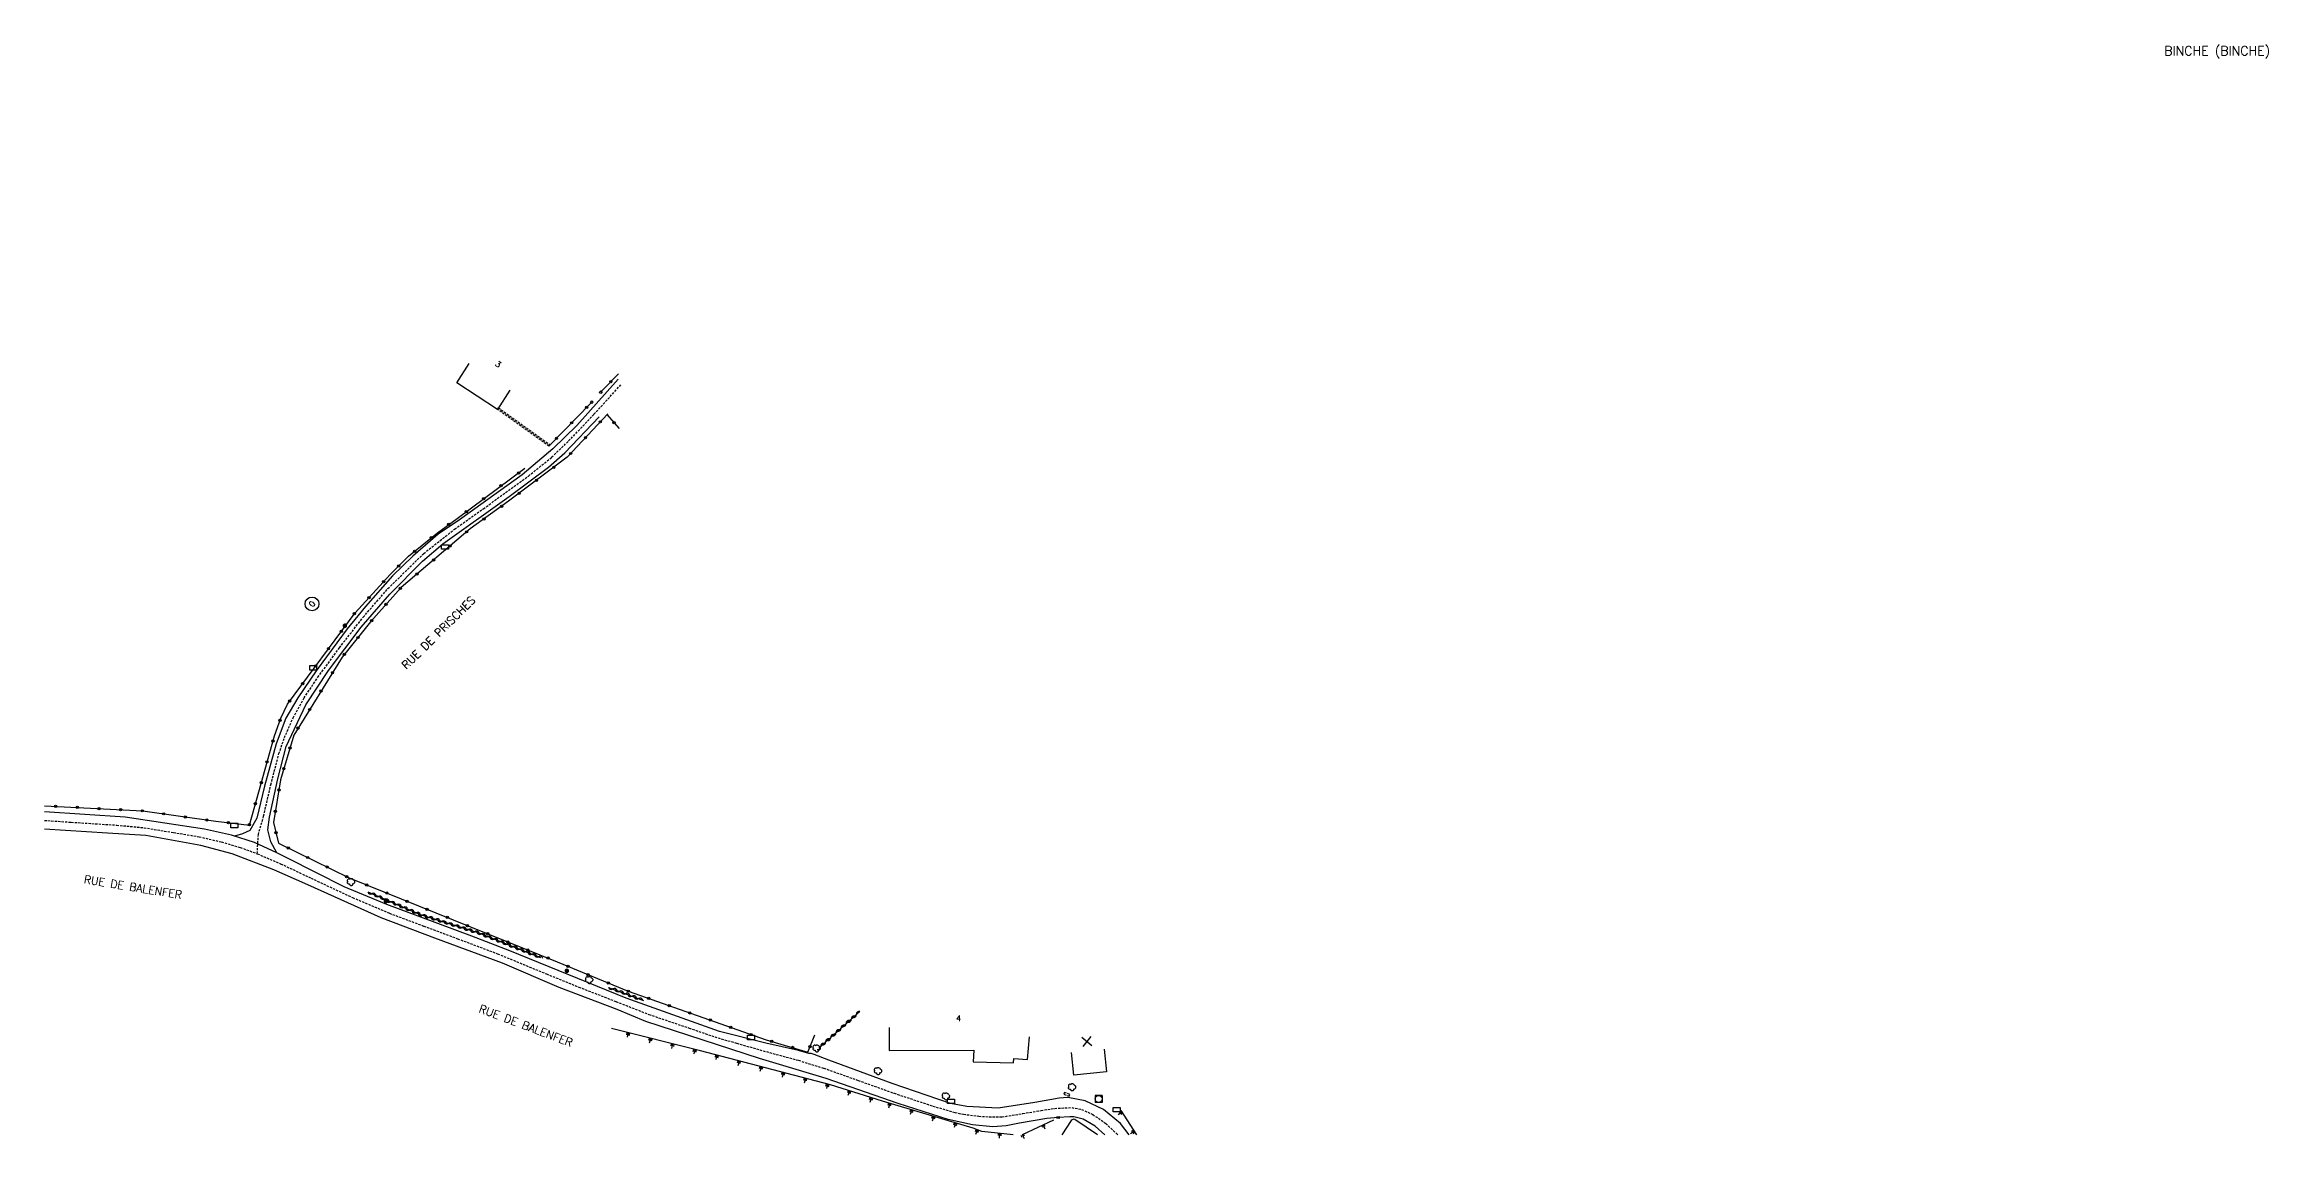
# Model space of a CAD drawing. Header units: millimetres. Extents: x 137000 to 138001, y 120999 to 122000.
# Drawn here: x 137000 to 137486.5, y 120999 to 121238.4 of the extents above; entities that cross this region are included whole.
import ezdxf
from ezdxf.enums import TextEntityAlignment as Align

# ---------------------------------------------------------------- set-up
doc = ezdxf.new("R2010")
doc.units = ezdxf.units.MM
doc.linetypes.add('DASHED', pattern=[0.75, 0.5, -0.25])
doc.layers.get('0').update_dxf_attribs({"linetype": 'CONTINUOUS'})
for name, color, linetype in [('W0001', 6, 'DASHED'), ('W0008', 7, 'CONTINUOUS'), ('W0100', 7, 'CONTINUOUS'), ('W0112', 1, 'DASHED'), ('W0211', 2, 'CONTINUOUS'), ('W0300', 7, 'CONTINUOUS'), ('W0310', 3, 'CONTINUOUS'), ('W0322', 7, 'CONTINUOUS'), ('W0400', 7, 'CONTINUOUS'), ('W0420', 7, 'CONTINUOUS'), ('W0980', 7, 'CONTINUOUS'), ('W0989', 7, 'CONTINUOUS'), ('W0991', 7, 'CONTINUOUS'), ('W1102', 7, 'CONTINUOUS'), ('W1471', 7, 'CONTINUOUS'), ('W1473', 7, 'CONTINUOUS')]:
    doc.layers.add(name, color=color, linetype=linetype)
doc.styles.get("Standard").update_dxf_attribs({"font": 'romans.shx', "width": 0.85})

# ---------------------------------------------------------------- blocks, each defined once
blk = doc.blocks.new('T300')
for p, q in [((-0.8, 0.51), (-0.86, 0.34)), ((-0.86, 0.34), (-0.86, 0.17)), ((-0.86, 0.17), (-0.74, 0.06)), ((-0.69, 0.63), (-0.8, 0.51)), ((-0.8, -0.06), (-0.74, 0.06)), ((-0.74, 0.06), (-0.69, 0.11)), ((-0.57, 0.69), (-0.69, 0.63)), ((-0.46, 0.69), (-0.57, 0.69)), ((-0.29, 0.63), (-0.46, 0.69)), ((-0.29, 0.63), (-0.17, 0.74)), ((-0.23, 0.57), (-0.29, 0.63)), ((-0.17, 0.74), (-0.06, 0.8)), ((-0.06, 0.8), (0.06, 0.8)), ((0.06, 0.8), (0.23, 0.74)), ((0.23, 0.74), (0.34, 0.63)), ((0.34, 0.63), (0.4, 0.51)), ((0.46, 0.46), (0.34, 0.46)), ((0.4, 0.51), (0.4, 0.46)), ((0.57, 0.4), (0.46, 0.46)), ((0.57, 0.4), (0.69, 0.29)), ((0.69, 0.29), (0.74, 0.17)), ((0.74, 0.06), (0.69, -0.17)), ((0.74, 0.17), (0.74, 0.06)), ((-0.8, -0.17), (-0.8, -0.06)), ((-0.8, -0.23), (-0.8, -0.17)), ((-0.74, -0.34), (-0.8, -0.23)), ((-0.69, -0.4), (-0.74, -0.34)), ((-0.51, -0.46), (-0.69, -0.4)), ((-0.4, -0.46), (-0.51, -0.46)), ((-0.4, -0.46), (-0.34, -0.46)), ((-0.34, -0.46), (-0.34, -0.4)), ((-0.34, -0.51), (-0.34, -0.46)), ((-0.29, -0.63), (-0.34, -0.51)), ((-0.17, -0.74), (-0.29, -0.63)), ((-0.06, -0.8), (-0.17, -0.74)), ((0.06, -0.8), (-0.06, -0.8)), ((0.17, -0.74), (0.06, -0.8)), ((0.23, -0.69), (0.17, -0.74)), ((0.29, -0.46), (0.23, -0.46)), ((0.29, -0.63), (0.23, -0.69)), ((0.46, -0.4), (0.29, -0.46)), ((0.34, -0.51), (0.29, -0.63)), ((0.34, -0.51), (0.34, -0.46)), ((0.57, -0.34), (0.46, -0.4)), ((0.63, -0.29), (0.57, -0.34)), ((0.69, -0.17), (0.63, -0.29))]:
    blk.add_line(p, q)
blk = doc.blocks.new('T420')
for p, q in [((0.75, 0.75), (-0.75, 0.75)), ((-0.75, 0.75), (-0.75, -0.75)), ((0.75, 0.75), (0.75, -0.75)), ((0.75, -0.75), (-0.75, -0.75))]:
    blk.add_line(p, q)
blk.add_ellipse((0, 0), major_axis=(-0.53, 0.53), ratio=1, start_param=3.926991, end_param=10.210176)
blk = doc.blocks.new('T1471')
at = {"color": 0, "linetype": 'Continuous', "flags": 128}
blk.add_lwpolyline([(-0.75, -0.5), (-0.75, 0.5), (0.75, 0.5), (0.75, -0.5), (-0.75, -0.5)], dxfattribs=at)
blk = doc.blocks.new('t991o')
at = {"color": 0, "linetype": 'Continuous'}
for p, q in [((-1, 1), (1, -1)), ((-1, -1), (1, 1))]:
    blk.add_line(p, q, dxfattribs=at)
blk = doc.blocks.new('T400')
for p, q in [((-0.15, 0.3), (0.15, 0.3)), ((-0.15, -0.25), (-0.15, 0.3)), ((-0.15, 0.15), (0.15, 0.15)), ((-0.15, 0), (0.15, 0)), ((0.15, 0.3), (0.15, -0.25)), ((-0.15, -0.15), (0.15, -0.15)), ((-0.15, -0.25), (-0.15, -0.3)), ((-0.15, -0.3), (0.15, -0.3)), ((0.15, -0.3), (0.15, -0.25))]:
    blk.add_line(p, q)
blk = doc.blocks.new('t322o')
at = {"color": 0, "linetype": 'Continuous'}
for radius in [0.25, 0.15]:
    blk.add_circle((0, 0), radius, dxfattribs=at)
blk = doc.blocks.new('t310o')
at = {"color": 0, "linetype": 'Continuous'}
for centre, start, end in [((-0.5, 0.38), 216.8699, 323.1304), ((0.5, -0.37), 36.8699, 143.1303)]:
    blk.add_arc(centre, 0.625, start, end, dxfattribs=at)
blk = doc.blocks.new('t211o')
at = {"color": 0, "linetype": 'Continuous'}
for p, q in [((-0.29, 0.5), (-0.29, 0)), ((0, 1), (0, 0)), ((0.29, 0.5), (0.29, 0))]:
    blk.add_line(p, q, dxfattribs=at)
blk = doc.blocks.new('T1473')
at = {"color": 0, "linetype": 'Continuous', "const_width": 0.5, "flags": 128}
blk.add_lwpolyline([(-0.25, 0, 1), (0.25, 0, 1)], format="xyb", close=True, dxfattribs=at)

msp = doc.modelspace()

# ---------------------------------------------------------------- linework, layer by layer
at = {"layer": 'W0001'}
for points in [[(137046.55, 121061.48), (137046.78, 121065.68), (137047.93, 121069.72), (137049.51, 121076.56), (137051.29, 121083.38), (137052.48, 121086.87), (137054.4, 121091.22), (137056.78, 121095.56), (137059.82, 121100.08), (137064.51, 121106.53), (137069.71, 121113.2), (137075.14, 121119.45), (137082.96, 121127.15), (137089.72, 121132.46), (137096.02, 121136.93), (137105.85, 121144.07), (137110.93, 121148.18), (137114.66, 121151.74), (137120.19, 121157.57), (137126.04, 121163.99)], [(137000, 121068.77), (137005.87, 121068.38), (137015.79, 121067.74), (137021.77, 121067.17), (137028.22, 121066.13), (137033.8, 121065.2), (137038.71, 121064.07), (137042.8, 121062.88), (137046.55, 121061.48), (137051.66, 121059.29), (137058.31, 121056.14), (137067.39, 121051.9), (137075.44, 121048.48), (137082.95, 121045.67), (137090.34, 121042.91), (137099.1, 121039.61), (137109.78, 121035.21), (137116.86, 121032.34), (137125.01, 121029.16), (137132.2, 121026.35), (137141, 121023.36), (137146.61, 121021.45), (137151.41, 121020.04), (137159.34, 121017.8), (137164.93, 121016.31), (137170.45, 121014.61), (137177.97, 121011.92), (137185.83, 121009.12), (137194.32, 121006.31), (137199.14, 121004.89), (137201.04, 121004.51), (137204.4, 121004.09), (137207.43, 121003.92), (137209.45, 121003.94), (137214.02, 121004.68), (137217.99, 121005.34), (137220.97, 121005.8), (137224.7, 121005.97), (137226.85, 121005.59), (137229.3, 121004.49), (137232.15, 121002.5), (137234.58, 121000.22), (137234.75, 121000)]]:
    msp.add_lwpolyline(points, dxfattribs=at)
at = {"layer": 'W0008'}
for points in [[(137125.51, 121165.23), (137116.42, 121155.16), (137111.23, 121149.99), (137104.47, 121144.31), (137090.77, 121134.52), (137086.1, 121131.33), (137080.61, 121126.56), (137076.12, 121122.26), (137070.25, 121115.54), (137066.18, 121110.64), (137059.4, 121101.45), (137055.39, 121095.57), (137052.83, 121091.11), (137050.68, 121085.52), (137048.16, 121076.25), (137046.43, 121069.29), (137044.89, 121066.56), (137043.32, 121065.82), (137041.57, 121065.35)], [(137050.85, 121061.71), (137049.51, 121064.07), (137048.89, 121066.69), (137049.25, 121069.45), (137051.01, 121077.83), (137052.9, 121084.97), (137057.18, 121094.05), (137062.12, 121101.55), (137069.28, 121111.04), (137075.55, 121118.27), (137082.67, 121125.48), (137087.11, 121129.22), (137101.64, 121139.6), (137110.27, 121146.02), (137113.82, 121149.13), (137121.33, 121157.04)], [(137040.92, 121065.54), (137035.02, 121066.86), (137017.62, 121069.5), (137000, 121070.66)], [(137231.92, 121000), (137229.84, 121001.88), (137227.19, 121003.46), (137225.13, 121003.96), (137224.27, 121003.93), (137221.73, 121003.83), (137219.23, 121003.58), (137213.29, 121002.56), (137210.36, 121002.01), (137207.42, 121001.74), (137203.03, 121002.22), (137197.65, 121003.36), (137186.71, 121006.86), (137170.97, 121012.32), (137156.4, 121016.72), (137131.51, 121024.82), (137125.3, 121027.43), (137112.56, 121032.21), (137100.18, 121037.54), (137085.42, 121043.04), (137073.64, 121047.45), (137057.59, 121054.69), (137050.15, 121057.99), (137041.09, 121061.46), (137034.21, 121063.26), (137022.2, 121065.46), (137013.81, 121065.98), (137000, 121066.88)], [(137237.27, 121000), (137235.38, 121002.47), (137231.64, 121005.54), (137227.67, 121007.47), (137223.87, 121008.15), (137221.94, 121008.04), (137216.62, 121007.07), (137208.64, 121005.86), (137201.78, 121006.24), (137198.21, 121006.89), (137185.39, 121011.21), (137171.55, 121016.37), (137168.36, 121017.62), (137167.67, 121017.81), (137167.2, 121017.81), (137164.91, 121018.48), (137157.81, 121020.08), (137147.64, 121022.64), (137127.24, 121029.88), (137101.76, 121040.26), (137093.51, 121043.44), (137074.86, 121050.4), (137065.58, 121054.26), (137053.15, 121060.55), (137050.85, 121061.71), (137045.95, 121063.91), (137040.92, 121065.54)]]:
    msp.add_lwpolyline(points, dxfattribs=at)
at = {"layer": 'W0100'}
for points in [[(137101.82, 121162.84), (137099.08, 121158.65), (137090.18, 121164.46), (137092.92, 121168.65)], [(137184.75, 121023.48), (137184.78, 121018.48), (137203.27, 121018.55), (137203.17, 121015.97), (137212, 121015.74), (137212.03, 121016.74), (137215.01, 121016.49), (137215.43, 121021.47)], [(137231.76, 121018.78), (137232.28, 121013.8), (137225.17, 121013.06), (137224.65, 121018.04)], [(137230.36, 121000), (137225.36, 121003.34), (137225.1, 121003.41), (137224.82, 121003.32), (137224.6, 121003.14), (137222.51, 121000)]]:
    msp.add_lwpolyline(points, dxfattribs=at)
at = {"layer": 'W0112'}
for p, q in [((137119.71, 121159.91), (137119.42, 121160.19)), ((137120.05, 121160.26), (137119.71, 121159.91)), ((137121.66, 121162.09), (137121.36, 121162.36)), ((137121.99, 121162.47), (137121.66, 121162.09)), ((137099.08, 121158.65), (137099.31, 121158.98)), ((137110.35, 121150.6), (137099.08, 121158.65)), ((137223.01, 121008.89), (137224.14, 121008.49)), ((137224.14, 121008.49), (137224.27, 121008.87))]:
    msp.add_line(p, q, dxfattribs=at)
for points in [[(137119.42, 121160.19), (137119.76, 121160.54), (137120.05, 121160.26)], [(137121.36, 121162.36), (137121.7, 121162.74), (137121.99, 121162.47)], [(137099.31, 121158.98), (137110.58, 121150.92), (137110.35, 121150.6)], [(137224.27, 121008.87), (137223.14, 121009.27), (137223.01, 121008.89)]]:
    msp.add_lwpolyline(points, dxfattribs=at)
at = {"layer": 'W0211'}
for points in [[(137183.29, 121007.41), (137171.95, 121010.94), (137143.48, 121018.39), (137124, 121023.27)], [(137211.87, 121000), (137205.02, 121000.74), (137203.15, 121001.49), (137183.28, 121007.41)], [(137238.91, 121000), (137235.5, 121005.31)], [(137220.69, 121003.25), (137213.88, 121000)]]:
    msp.add_lwpolyline(points, dxfattribs=at)
at = {"layer": 'W0310'}
for p, q in [((137123.39, 121032.27), (137131.02, 121029.4)), ((137178.32, 121027.01), (137169.37, 121019))]:
    msp.add_line(p, q, dxfattribs=at)
msp.add_lwpolyline([(137070.72, 121053.13), (137082.15, 121048.2), (137094.78, 121044.23), (137108.48, 121038.81)], dxfattribs=at)
at = {"layer": 'W0322'}
for p, q in [((137125.53, 121166.43), (137121.85, 121162.61)), ((137110.35, 121150.6), (137119.53, 121160.04)), ((137123.04, 121157.51), (137125.69, 121154.48))]:
    msp.add_line(p, q, dxfattribs=at)
for points in [[(137123.21, 121157.66), (137114.33, 121148.19), (137101.53, 121138.57), (137093.13, 121132.54), (137078, 121119.69), (137071.31, 121112.21), (137065.11, 121104.47), (137054.51, 121087.42), (137051.64, 121077.62), (137050.09, 121068.31), (137051.17, 121063.82), (137066.67, 121056.19), (137112.12, 121037.86), (137127.64, 121031.46), (137157.85, 121020.8), (137167.01, 121018.13), (137168.53, 121021.85)], [(137000, 121071.98), (137021.5, 121070.87), (137037.45, 121068.59), (137044.81, 121067.74), (137050.29, 121087.23), (137051.68, 121091.14), (137053.14, 121094.18), (137067.95, 121114.18), (137075.61, 121122.51), (137079.61, 121126.54), (137085.95, 121131.68), (137090.26, 121134.82), (137105.05, 121145.76)]]:
    msp.add_lwpolyline(points, dxfattribs=at)
at = {"layer": 'W1102'}
msp.add_circle((137058.52, 121116.11), 1.51, dxfattribs=at)

# ---------------------------------------------------------------- block references
at = {"layer": 'W0211'}
for p, rotation in [((137127.77, 121022.33), 165.9359961046562), ((137132.62, 121021.11), 165.9359961046562), ((137137.47, 121019.9), 165.9359961046562), ((137142.32, 121018.68), 165.9359961046562), ((137147.16, 121017.43), 165.3347665838131), ((137152, 121016.16), 165.3347665838131), ((137156.83, 121014.9), 165.3347665838131), ((137161.67, 121013.63), 165.3347665838131), ((137166.51, 121012.37), 165.3347665838131), ((137171.35, 121011.1), 165.3347665838131), ((137176.13, 121009.64), 162.6984831026399), ((137180.9, 121008.15), 162.6984831026399), ((137184.95, 121006.91), 163.4167254650982), ((137189.75, 121005.48), 163.4167254650982), ((137194.54, 121004.05), 163.4167254650982), ((137235.68, 121005.03), 122.7011769039263), ((137199.33, 121002.63), 163.4167254650982), ((137204.09, 121001.11), 158.1880871083068), ((137209, 121000.31), 173.8229783448097), ((137213.92, 121000.02), 205.5161797892865), ((137218.44, 121002.18), 205.5161797892865), ((137238.38, 121000.83), 122.7011769039263)]:
    msp.add_blockref('t211o', p, dxfattribs=dict(at, rotation=rotation))
at = {"layer": 'W0300'}
for p in [(137067.1, 121055.3), (137119.18, 121033.87), (137168.96, 121018.92), (137182.38, 121013.94), (137197.23, 121008.42), (137224.82, 121010.41)]:
    msp.add_blockref('T300', p, dxfattribs=at)
at = {"layer": 'W0310'}
for p, rotation in [((137071.64, 121052.74), 336.633390441736), ((137073.02, 121052.14), 336.633390441736), ((137074.39, 121051.55), 336.633390441736), ((137075.77, 121050.95), 336.633390441736), ((137077.15, 121050.36), 336.633390441736), ((137078.52, 121049.76), 336.633390441736), ((137079.9, 121049.17), 336.633390441736), ((137081.28, 121048.57), 336.633390441736), ((137082.67, 121048.03), 342.5657416874175), ((137084.11, 121047.58), 342.5657416874175), ((137085.54, 121047.13), 342.5657416874175), ((137086.97, 121046.68), 342.5657416874175), ((137088.4, 121046.23), 342.5657416874175), ((137089.83, 121045.78), 342.5657416874175), ((137091.26, 121045.33), 342.5657416874175), ((137092.69, 121044.88), 342.5657416874175), ((137094.12, 121044.43), 342.5657416874175), ((137095.53, 121043.93), 338.4317971751781), ((137096.93, 121043.38), 338.4317971751781), ((137098.32, 121042.83), 338.4317971751781), ((137099.72, 121042.28), 338.4317971751781), ((137101.11, 121041.73), 338.4317971751781), ((137102.51, 121041.17), 338.4317971751781), ((137103.9, 121040.62), 338.4317971751781), ((137105.3, 121040.07), 338.4317971751781), ((137106.69, 121039.52), 338.4317971751781), ((137108.09, 121038.97), 338.4317971751781), ((137124.32, 121031.92), 339.40126737768), ((137125.73, 121031.39), 339.40126737768), ((137127.13, 121030.87), 339.40126737768), ((137128.53, 121030.34), 339.40126737768), ((137129.94, 121029.81), 339.40126737768), ((137174.22, 121023.34), 221.8453380926184), ((137175.34, 121024.34), 221.8453380926184), ((137176.46, 121025.34), 221.8453380926184), ((137177.58, 121026.34), 221.8453380926184), ((137169.75, 121019.34), 221.8453380926184), ((137170.87, 121020.34), 221.8453380926184), ((137171.99, 121021.34), 221.8453380926184), ((137173.11, 121022.34), 221.8453380926184)]:
    msp.add_blockref('t310o', p, dxfattribs=dict(at, rotation=rotation))
at = {"layer": 'W0322'}
for p, rotation in [((137123.88, 121164.72), 226.0016443263694), ((137115.31, 121155.71), 45.8027740356155), ((137118.62, 121159.11), 45.8027740356155), ((137121.59, 121155.93), 226.8505055964463), ((137124.6, 121155.72), 311.15525433404), ((137112, 121152.3), 45.8027740356155), ((137118.34, 121152.46), 226.8505055964463), ((137111.42, 121146), 216.9243257918793), ((137115.09, 121149), 226.8505055964463), ((137099.89, 121141.95), 36.50431929233516), ((137103.71, 121144.77), 36.50431929233516), ((137103.83, 121140.29), 216.9243257918793), ((137107.62, 121143.15), 216.9243257918793), ((137092.26, 121136.3), 36.50431929233516), ((137096.08, 121139.12), 36.50431929233516), ((137100, 121137.47), 215.6361517096614), ((137084.64, 121130.62), 39.07953218825771), ((137088.43, 121133.49), 36.02884457738354), ((137092.33, 121131.87), 220.3561508863338), ((137096.14, 121134.71), 215.6361517096614), ((137080.96, 121127.63), 39.07953218825771), ((137085.1, 121125.72), 220.3561508863338), ((137088.71, 121128.79), 220.3561508863338), ((137074.19, 121120.97), 47.37703759426142), ((137077.48, 121124.39), 45.18564116244805), ((137081.48, 121122.64), 220.3561508863338), ((137070.98, 121117.47), 47.37703759426142), ((137074.71, 121116.01), 228.176575523964), ((137077.87, 121119.55), 228.176575523964), ((137067.78, 121113.96), 53.49301271365076), ((137071.54, 121112.47), 228.176575523964), ((137062.13, 121106.32), 53.49301271365076), ((137064.96, 121110.14), 53.49301271365076), ((137068.55, 121108.77), 231.2896903373992), ((137059.31, 121102.51), 53.49301271365076), ((137063, 121101.09), 238.1474770469094), ((137065.58, 121105.07), 231.2896903373992), ((137056.48, 121098.69), 53.49301271365076), ((137060.49, 121097.05), 238.1474770469094), ((137053.65, 121094.87), 53.49301271365076), ((137057.99, 121093.02), 238.1474770469094), ((137051.51, 121090.65), 70.45280061571368), ((137055.48, 121088.98), 238.1474770469094), ((137049.99, 121086.15), 74.28746943479155), ((137053.69, 121084.63), 253.6937982110792), ((137047.41, 121077.01), 74.28746943479155), ((137048.7, 121081.58), 74.28746943479155), ((137052.36, 121080.07), 253.6937982110792), ((137046.13, 121072.44), 74.28746943479155), ((137051.28, 121075.45), 260.5088162723746), ((137002.42, 121071.86), 357.0318054437059), ((137007.17, 121071.61), 357.0318054437059), ((137011.91, 121071.37), 357.0318054437059), ((137016.66, 121071.12), 357.0318054437059), ((137021.4, 121070.87), 357.0318054437059), ((137026.1, 121070.21), 351.868275176209), ((137030.8, 121069.54), 351.868275176209), ((137035.51, 121068.87), 351.868275176209), ((137040.22, 121068.27), 353.3942215389122), ((137044.84, 121067.87), 74.28746943479155), ((137050.5, 121070.76), 260.5088162723746), ((137050.62, 121066.11), 283.5705238181482), ((137053.31, 121062.76), 333.8102094543235), ((137057.58, 121060.66), 333.8102094543235), ((137061.84, 121058.57), 333.8102094543235), ((137066.1, 121056.47), 333.8102094543235), ((137070.49, 121054.65), 338.0353411421942), ((137074.89, 121052.88), 338.0353411421942), ((137079.3, 121051.1), 338.0353411421942), ((137083.7, 121049.32), 338.0353411421942), ((137088.11, 121047.55), 338.0353411421942), ((137092.51, 121045.77), 338.0353411421942), ((137096.92, 121043.99), 338.0353411421942), ((137101.32, 121042.22), 338.0353411421942), ((137105.73, 121040.44), 338.0353411421942), ((137110.14, 121038.66), 338.0353411421942), ((137114.53, 121036.87), 337.5656470388134), ((137118.92, 121035.05), 337.5656470388134), ((137123.31, 121033.24), 337.5656470388134), ((137127.7, 121031.43), 340.5802258657023), ((137132.18, 121029.85), 340.5802258657023), ((137136.66, 121028.27), 340.5802258657023), ((137141.14, 121026.69), 340.5802258657023), ((137145.62, 121025.12), 340.5802258657023), ((137150.1, 121023.54), 340.5802258657023), ((137154.58, 121021.96), 340.5802258657023), ((137159.08, 121020.45), 343.7493575780244), ((137163.64, 121019.12), 343.7493575780244), ((137167.48, 121019.29), 67.68971259574525)]:
    msp.add_blockref('t322o', p, dxfattribs=dict(at, rotation=rotation))
at = {"layer": 'W0400', "rotation": 92.26175421418998}
msp.add_blockref('T400', (137221.73, 121003.83), dxfattribs=at)
at = {"layer": 'W0420'}
msp.add_blockref('T420', (137230.6, 121007.87), dxfattribs=at)
at = {"layer": 'W0991', "rotation": 185.9661188681487}
msp.add_blockref('t991o', (137227.99, 121020.4), dxfattribs=at)
at = {"layer": 'W1471'}
for p in [(137087.61, 121128.55), (137058.78, 121102.13), (137041.54, 121067.65), (137154.54, 121021.29), (137198.29, 121007.35), (137234.55, 121005.53)]:
    msp.add_blockref('T1471', p, dxfattribs=at)
at = {"layer": 'W1473'}
for p in [(137065.71, 121111.35), (137074.7, 121051.12), (137114.27, 121035.89)]:
    msp.add_blockref('T1473', p, dxfattribs=at)

# ---------------------------------------------------------------- texts
at = {"layer": 'W0980'}
msp.add_text('BINCHE (BINCHE)', height=2, dxfattribs=at).set_placement((137475.26, 121236.92), align=Align.MIDDLE)
at = {"layer": 'W0989'}
for s, rotation, p in [('RUE DE PRISCHES', 44.5902, (137086.18, 121109.84)), ('RUE DE BALENFER', 350.7684, (137019.35, 121054.2)), ('RUE DE BALENFER', 339.3348, (137105.29, 121023.9))]:
    msp.add_text(s, height=1.75, rotation=rotation, dxfattribs=at).set_placement(p, align=Align.MIDDLE)
at = {"layer": 'W0991'}
for s, rotation, p in [('3', 323.7277, (137099.25, 121168.53)), ('0', 233.7277, (137058.52, 121116.11)), ('4', 0.2432, (137199.97, 121025.52))]:
    msp.add_text(s, height=1.25, rotation=rotation, dxfattribs=at).set_placement(p, align=Align.MIDDLE)

doc.saveas('drawing.dxf')
